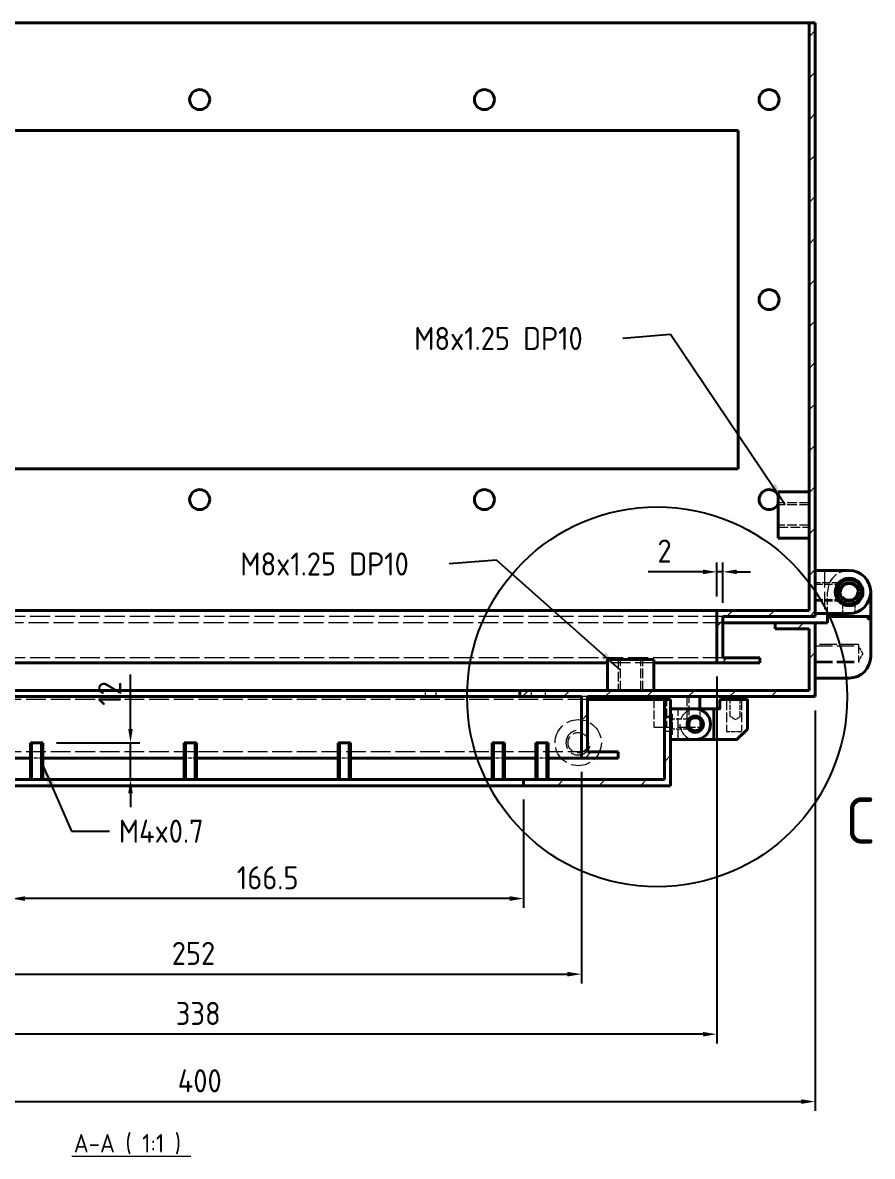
# Model space of a CAD drawing. Header units: millimetres. Extents: x 0 to 2523, y 0 to 1782.
# Drawn here: x 1844.5 to 2120.6, y 456.5 to 825 of the extents above; entities that cross this region are included whole.
import ezdxf

# ---------------------------------------------------------------- set-up
doc = ezdxf.new("R2010")
doc.units = ezdxf.units.MM
doc.header["$LTSCALE"] = 3
doc.linetypes.add('DASHED', pattern=[0.2067, 0.1654, -0.0413])
for name, color, linetype, lineweight in [('가려진 것(ISO)', 2, 'DASHED', 18), ('가시적인 것(ISO)', 3, 'Continuous', 40), ('가시적인 좁은 것(ISO)', 3, 'Continuous', 35), ('기호(ISO)', 5, 'Continuous', 25), ('상세 경계(JIS)', 7, 'Continuous', 25), ('치수(ISO)', 2, 'Continuous', 25), ('해치(ISO)', 7, 'Continuous', 18)]:
    doc.layers.add(name, color=color, linetype=linetype, lineweight=lineweight)
doc.styles.add('부품번호텍스트_PSTEK_POSCO', font='isocp.shx')
doc.styles.add('치수 텍스트_PSTEK_POSCO', font='isocp.shx')
doc.styles.add('텍스트 스타일512', font='isocp.shx')
doc.dimstyles.new('치수_PSTEK_POSCO', dxfattribs={"dimscale": 3, "dimtxt": 2.5, "dimasz": 1.5, "dimexe": 1, "dimexo": 1.5, "dimgap": 1, "dimtad": 1, "dimrnd": 1e-08, "dimdsep": 46, "dimtxsty": '치수 텍스트_PSTEK_POSCO', "dimcen": 0.09, "dimdle": 10, "dimclrd": 7, "dimclre": 7, "dimclrt": 2, "dimadec": 1, "dimazin": 2, "dimtfac": 1, "dimtmove": 0, "dimatfit": 3, "dimfxl": 0, "dimtolj": 1, "dimlwd": -1, "dimlwe": -1, "dimarcsym": 0})
doc.dimstyles.new('치수_PSTEK_POSCO$7', dxfattribs={"dimscale": 3, "dimtxt": 2.5, "dimasz": 2.5, "dimexe": 1, "dimexo": 1.5, "dimgap": 1, "dimtad": 1, "dimrnd": 1e-08, "dimdsep": 46, "dimtxsty": '치수 텍스트_PSTEK_POSCO', "dimcen": 0.09, "dimdle": 10, "dimclrd": 7, "dimclre": 7, "dimclrt": 2, "dimadec": 1, "dimazin": 2, "dimtfac": 1, "dimtmove": 0, "dimatfit": 3, "dimfxl": 0, "dimtolj": 1, "dimlwd": -1, "dimlwe": -1, "dimarcsym": 0})

# ---------------------------------------------------------------- blocks, each defined once
blk = doc.blocks.new('*D37')
at = {"layer": 'Defpoints', "color": 0}
for p in [(2070.05, 646.48), (2070.05, 633.96), (2072.05, 631.96)]:
    blk.add_point(p, dxfattribs=at)
at = {"layer": '치수(ISO)', "color": 7}
for p, q in [((2070.05, 638.46), (2070.05, 649.48)), ((2072.05, 636.46), (2072.05, 649.48)), ((2065.55, 646.48), (2047.78, 646.48)), ((2072.05, 646.48), (2070.05, 646.48)), ((2076.55, 646.48), (2081.05, 646.48))]:
    blk.add_line(p, q, dxfattribs=at)
for points in [[(2065.55, 647.23), (2065.55, 645.73), (2070.05, 646.48)], [(2076.55, 647.23), (2076.55, 645.73), (2072.05, 646.48)]]:
    blk.add_solid(points, dxfattribs=at)
at = {"layer": '치수(ISO)', "color": 2, "insert": (2050.78, 653.23), "char_height": 7.5, "attachment_point": 4, "style": '치수 텍스트_PSTEK_POSCO'}
blk.add_mtext('\\A1;2', dxfattribs=at)
blk = doc.blocks.new('*D96')
at = {"layer": 'Defpoints', "color": 0}
for p in [(1840.8, 576.96), (2007.3, 576.96), (1840.8, 540.3)]:
    blk.add_point(p, dxfattribs=at)
at = {"layer": '치수(ISO)', "color": 7}
for p, q in [((1840.8, 572.46), (1840.8, 537.3)), ((2007.3, 572.46), (2007.3, 537.3)), ((2002.8, 540.3), (1845.3, 540.3))]:
    blk.add_line(p, q, dxfattribs=at)
for points in [[(1845.3, 541.05), (1845.3, 539.55), (1840.8, 540.3)], [(2002.8, 541.05), (2002.8, 539.55), (2007.3, 540.3)]]:
    blk.add_solid(points, dxfattribs=at)
at = {"layer": '치수(ISO)', "color": 2, "insert": (1914.14, 547.05), "char_height": 7.5, "attachment_point": 4, "style": '치수 텍스트_PSTEK_POSCO'}
blk.add_mtext('\\A1;166.5', dxfattribs=at)
blk = doc.blocks.new('*D97')
at = {"layer": 'Defpoints', "color": 0}
for p in [(1774.05, 585.96), (2026.05, 585.96), (2026.05, 515.73)]:
    blk.add_point(p, dxfattribs=at)
at = {"layer": '치수(ISO)', "color": 7}
for p, q in [((1774.05, 581.46), (1774.05, 512.73)), ((2026.05, 581.46), (2026.05, 512.73)), ((1778.55, 515.73), (2021.55, 515.73))]:
    blk.add_line(p, q, dxfattribs=at)
for points in [[(1778.55, 516.48), (1778.55, 514.98), (1774.05, 515.73)], [(2021.55, 516.48), (2021.55, 514.98), (2026.05, 515.73)]]:
    blk.add_solid(points, dxfattribs=at)
at = {"layer": '치수(ISO)', "color": 2, "insert": (1892.98, 522.48), "char_height": 7.5, "attachment_point": 4, "style": '치수 텍스트_PSTEK_POSCO'}
blk.add_mtext('\\A1;252', dxfattribs=at)
blk = doc.blocks.new('*D98')
at = {"layer": 'Defpoints', "color": 0}
for p in [(1732.05, 618.56), (2070.05, 616.96), (1732.05, 496.21)]:
    blk.add_point(p, dxfattribs=at)
at = {"layer": '치수(ISO)', "color": 7}
for p, q in [((1732.05, 614.06), (1732.05, 493.21)), ((2070.05, 612.46), (2070.05, 493.21)), ((2065.55, 496.21), (1736.55, 496.21))]:
    blk.add_line(p, q, dxfattribs=at)
for points in [[(1736.55, 496.96), (1736.55, 495.46), (1732.05, 496.21)], [(2065.55, 496.96), (2065.55, 495.46), (2070.05, 496.21)]]:
    blk.add_solid(points, dxfattribs=at)
at = {"layer": '치수(ISO)', "color": 2, "insert": (1894.3, 502.96), "char_height": 7.5, "attachment_point": 4, "style": '치수 텍스트_PSTEK_POSCO'}
blk.add_mtext('\\A1;338', dxfattribs=at)
blk = doc.blocks.new('*D102')
at = {"layer": 'Defpoints', "color": 0}
for p in [(1702.05, 605.96), (2102.05, 605.96), (2102.05, 474.32)]:
    blk.add_point(p, dxfattribs=at)
at = {"layer": '치수(ISO)', "color": 7}
for p, q in [((1702.05, 601.46), (1702.05, 471.32)), ((2102.05, 601.46), (2102.05, 471.32)), ((1706.55, 474.32), (2097.55, 474.32))]:
    blk.add_line(p, q, dxfattribs=at)
for points in [[(1706.55, 475.07), (1706.55, 473.57), (1702.05, 474.32)], [(2097.55, 475.07), (2097.55, 473.57), (2102.05, 474.32)]]:
    blk.add_solid(points, dxfattribs=at)
at = {"layer": '치수(ISO)', "color": 2, "insert": (1894.92, 481.07), "char_height": 7.5, "attachment_point": 4, "style": '치수 텍스트_PSTEK_POSCO'}
blk.add_mtext('\\A1;400', dxfattribs=at)
blk = doc.blocks.new('*D103')
at = {"layer": 'Defpoints', "color": 0}
for p in [(1851.05, 590.96), (1879.57, 578.96), (1879.58, 578.96)]:
    blk.add_point(p, dxfattribs=at)
at = {"layer": '치수(ISO)', "color": 7}
for p, q in [((1879.57, 595.46), (1879.57, 613.16)), ((1855.55, 590.96), (1882.57, 590.96)), ((1879.57, 578.96), (1879.57, 590.96)), ((1879.57, 574.46), (1879.57, 569.96))]:
    blk.add_line(p, q, dxfattribs=at)
for points in [[(1878.82, 595.46), (1880.32, 595.46), (1879.57, 590.96)], [(1878.82, 574.46), (1880.32, 574.46), (1879.57, 578.96)]]:
    blk.add_solid(points, dxfattribs=at)
at = {"layer": '치수(ISO)', "color": 2, "insert": (1872.82, 602.96), "char_height": 7.5, "attachment_point": 4, "rotation": 90, "style": '치수 텍스트_PSTEK_POSCO'}
blk.add_mtext('\\A1;12', dxfattribs=at)
blk = doc.blocks.new('2dDetail1')
at = {"layer": '상세 경계(JIS)'}
blk.add_circle((683.56, 201.95), 20.58, dxfattribs=at)
at = {"layer": '상세 경계(JIS)', "insert": (703.96, 186.05), "char_height": 5, "attachment_point": 7, "style": '부품번호텍스트_PSTEK_POSCO'}
blk.add_mtext('C', dxfattribs=at)

msp = doc.modelspace()

# ---------------------------------------------------------------- hatches: boundary and pattern name
at = {"layer": '해치(ISO)'}
h = msp.add_hatch(dxfattribs=at)
h.set_pattern_fill('ANSI31', color=256, scale=76.2, style=0)
h.set_pattern_definition([(45, (0, 0), (-6.735192, 6.735192), [])])
h.paths.add_polyline_path([(1715.0479, 629.9589), (1702.0479, 629.9589), (1702.0479, 605.9589), (1772.0479, 605.9589), (1772.0479, 587.9589), (1762.0479, 587.9589), (1762.0479, 585.9589), (1774.0479, 585.9589), (1774.0479, 605.9589), (1842.0479, 605.9589), (1842.0479, 607.9589), (1704.0479, 607.9589), (1704.0479, 627.9589), (1715.0479, 627.9589)])
h.paths.add_polyline_path([(2100.0479, 627.9589), (2100.0479, 607.9589), (2006.0479, 607.9589), (2006.0479, 605.9589), (2026.0479, 605.9589), (2026.0479, 585.9589), (2038.0479, 585.9589), (2038.0479, 587.9589), (2028.0479, 587.9589), (2028.0479, 605.9589), (2102.0479, 605.9589), (2102.0479, 629.9589), (2089.0479, 629.9589), (2089.0479, 627.9589)])
h.paths.add_polyline_path([(1745.0479, 576.9589), (1791.6605, 576.9589), (1792.4779, 576.9589), (1794.7979, 576.9589), (1794.7979, 577.7649), (1794.7979, 578.9589), (1793.5479, 578.9589), (1791.5479, 578.9589), (1747.0479, 578.9589), (1747.0479, 602.9589), (1760.0479, 602.9589), (1760.0479, 604.9589), (1745.0479, 604.9589)])
h.paths.add_polyline_path([(1818.7979, 576.9589), (1821.1179, 576.9589), (1821.9354, 576.9589), (1840.7979, 576.9589), (1840.7979, 578.9589), (1822.0479, 578.9589), (1820.0479, 578.9589), (1818.7979, 578.9589), (1818.7979, 577.7649)])
h.paths.add_polyline_path([(2053.0479, 604.9589), (2053.0479, 578.9589), (2007.2979, 578.9589), (2007.2979, 576.9589), (2055.0479, 576.9589), (2055.0479, 604.9589)])
h.paths.add_polyline_path([(1720.0479, 616.9589), (1734.0479, 616.9589), (1734.0479, 633.9589), (1704.0479, 633.9589), (1704.0479, 824.9589), (1702.0479, 824.9589), (1702.0479, 631.9589), (1732.0479, 631.9589), (1732.0479, 618.5589), (1720.0479, 618.5589)])
h.paths.add_polyline_path([(2070.0479, 616.9589), (2084.0479, 616.9589), (2084.0479, 618.5589), (2072.0479, 618.5589), (2072.0479, 631.9589), (2102.0479, 631.9589), (2102.0479, 824.9589), (2100.0479, 824.9589), (2100.0479, 633.9589), (2070.0479, 633.9589)])

# ---------------------------------------------------------------- linework, layer by layer
at = {"layer": '가려진 것(ISO)', "ltscale": 6.348889}
for p, q in [((2100.0479, 668.9589), (2090.0479, 668.9589)), ((2100.0479, 668.2824), (2090.0479, 668.2824)), ((2100.0479, 661.6354), (2090.0479, 661.6354)), ((2090.0479, 660.9589), (2100.0479, 660.9589)), ((2038.0479, 617.9589), (2038.0479, 607.9589)), ((2038.7244, 607.9589), (2038.7244, 617.9589)), ((2045.3714, 607.9589), (2045.3714, 617.9589)), ((2046.0479, 607.9589), (2046.0479, 617.9589)), ((2053.7244, 605.9589), (2053.7244, 595.9589)), ((2060.3714, 605.9589), (2060.3714, 595.9589)), ((2061.0479, 595.9589), (2061.0479, 605.9589))]:
    msp.add_line(p, q, dxfattribs=at)
at = {"layer": '가려진 것(ISO)', "ltscale": 11.288502}
for p, q in [((2105.0479, 646.9589), (2105.0479, 632.9589)), ((2116.0479, 622.8919), (2102.0479, 622.8919)), ((2102.0479, 622.4589), (2116.0479, 622.4589)), ((2102.0479, 617.4589), (2116.0479, 617.4589)), ((2102.0479, 617.0259), (2116.0479, 617.0259))]:
    msp.add_line(p, q, dxfattribs=at)
at = {"layer": '가려진 것(ISO)', "ltscale": 5.001317}
for p, q in [((2109.9254, 642.8919), (2102.0479, 642.8919)), ((2102.0479, 642.4589), (2109.9254, 642.4589)), ((2102.0479, 637.4589), (2109.9254, 637.4589)), ((2102.0479, 637.0259), (2109.9254, 637.0259))]:
    msp.add_line(p, q, dxfattribs=at)
at = {"layer": '가려진 것(ISO)', "ltscale": 1.024639}
for p, q in [((2109.9254, 642.8919), (2109.9254, 642.4589)), ((2109.9254, 637.4589), (2109.9254, 637.0259))]:
    msp.add_line(p, q, dxfattribs=at)
at = {"layer": '가려진 것(ISO)', "ltscale": 4.444192}
msp.add_line((2106.0479, 632.9589), (2106.0479, 639.9589), dxfattribs=at)
at = {"layer": '가려진 것(ISO)', "ltscale": 2.244838}
msp.add_line((2111.0479, 632.9589), (2111.0479, 636.4948), dxfattribs=at)
at = {"layer": '가려진 것(ISO)', "ltscale": 2.059577}
msp.add_line((2115.0479, 633.2507), (2115.0479, 636.4948), dxfattribs=at)
at = {"layer": '가려진 것(ISO)', "ltscale": 13.05473}
for p, q in [((2072.0479, 631.9589), (1732.0479, 631.9589)), ((2072.0479, 618.5589), (1732.0479, 618.5589))]:
    msp.add_line(p, q, dxfattribs=at)
at = {"layer": '가려진 것(ISO)', "ltscale": 13.0844}
msp.add_line((2072.0479, 629.9589), (1715.0479, 629.9589), dxfattribs=at)
at = {"layer": '가려진 것(ISO)', "ltscale": 5.850043}
msp.add_line((2116.0479, 622.8919), (2116.0479, 617.0259), dxfattribs=at)
at = {"layer": '가려진 것(ISO)', "ltscale": 1.851636}
for q in [(2116.0479, 622.4589), (2116.0479, 617.4589)]:
    msp.add_line((2117.5501, 619.9589), q, dxfattribs=at)
at = {"layer": '가려진 것(ISO)', "ltscale": 12.094824}
msp.add_line((2049.5479, 616.9589), (2034.5479, 616.9589), dxfattribs=at)
at = {"layer": '가려진 것(ISO)', "ltscale": 1.269698}
for p, q in [((1975.2979, 607.9589), (1975.2979, 605.9589)), ((1978.7979, 607.9589), (1978.7979, 605.9589)), ((2009.7979, 607.9589), (2009.7979, 605.9589)), ((2014.2979, 607.9589), (2014.2979, 605.9589)), ((2028.0479, 605.9589), (2026.0479, 605.9589)), ((2053.0479, 599.2089), (2055.0479, 599.2089)), ((2053.0479, 594.7089), (2055.0479, 594.7089))]:
    msp.add_line(p, q, dxfattribs=at)
at = {"layer": '가려진 것(ISO)', "ltscale": 12.901145}
for p, q in [((2028.0479, 604.9589), (1772.0479, 604.9589)), ((2028.0479, 587.9589), (1820.0479, 587.9589))]:
    msp.add_line(p, q, dxfattribs=at)
at = {"layer": '가려진 것(ISO)', "ltscale": 5.71399}
msp.add_line((2049.5479, 604.9589), (2049.5479, 595.9589), dxfattribs=at)
at = {"layer": '가려진 것(ISO)', "ltscale": 0.634799}
msp.add_line((2053.0479, 605.9589), (2053.0479, 604.9589), dxfattribs=at)
at = {"layer": '가려진 것(ISO)', "ltscale": 6.412379}
for p, q in [((2073.2479, 604.7589), (2073.2479, 594.6589)), ((2078.0479, 604.7589), (2078.0479, 594.6589))]:
    msp.add_line(p, q, dxfattribs=at)
at = {"layer": '가려진 것(ISO)', "ltscale": 3.293022}
for p, q in [((2074.3979, 599.5721), (2074.3979, 604.7589)), ((2077.6979, 599.5721), (2077.6979, 604.7589))]:
    msp.add_line(p, q, dxfattribs=at)
at = {"layer": '가려진 것(ISO)', "ltscale": 6.094929}
msp.add_line((2057.5479, 592.1589), (2057.5479, 601.7589), dxfattribs=at)
at = {"layer": '가려진 것(ISO)', "ltscale": 1.787391}
msp.add_line((2064.5479, 601.9589), (2064.5479, 599.1435), dxfattribs=at)
at = {"layer": '가려진 것(ISO)', "ltscale": 0.06339}
for p, q in [((2055.2479, 600.4589), (2055.3479, 600.4589)), ((2055.2479, 593.4589), (2055.3479, 593.4589))]:
    msp.add_line(p, q, dxfattribs=at)
at = {"layer": '가려진 것(ISO)', "ltscale": 3.575683}
for p, q in [((2060.88, 598.6089), (2055.2479, 598.6089)), ((2060.88, 595.3089), (2055.2479, 595.3089))]:
    msp.add_line(p, q, dxfattribs=at)
at = {"layer": '가려진 것(ISO)', "ltscale": 0.952248}
for p, q in [((2055.3479, 597.7589), (2055.3479, 599.2589)), ((2055.3479, 595.4589), (2055.3479, 596.9589))]:
    msp.add_line(p, q, dxfattribs=at)
at = {"layer": '가려진 것(ISO)', "ltscale": 0.12688}
for p, q in [((2055.5479, 599.2589), (2055.3479, 599.2589)), ((2055.5479, 599.227), (2055.3479, 599.227)), ((2055.5479, 599.1313), (2055.3479, 599.1313)), ((2055.5479, 599.0993), (2055.3479, 599.0993)), ((2055.5479, 599.0674), (2055.3479, 599.0674)), ((2055.5479, 599.0355), (2055.3479, 599.0355)), ((2055.5479, 599.0036), (2055.3479, 599.0036)), ((2055.5479, 598.9717), (2055.3479, 598.9717)), ((2055.5479, 598.9079), (2055.3479, 598.9079)), ((2055.5479, 598.8759), (2055.3479, 598.8759)), ((2055.5479, 598.844), (2055.3479, 598.844)), ((2055.5479, 598.8121), (2055.3479, 598.8121)), ((2055.5479, 598.7802), (2055.3479, 598.7802)), ((2055.5479, 598.7483), (2055.3479, 598.7483)), ((2055.5479, 598.7164), (2055.3479, 598.7164)), ((2055.5479, 598.6845), (2055.3479, 598.6845)), ((2055.5479, 598.6525), (2055.3479, 598.6525)), ((2055.5479, 598.6206), (2055.3479, 598.6206)), ((2055.5479, 598.5887), (2055.3479, 598.5887)), ((2055.5479, 598.5568), (2055.3479, 598.5568)), ((2055.5479, 598.5249), (2055.3479, 598.5249)), ((2055.5479, 598.493), (2055.3479, 598.493)), ((2055.5479, 598.461), (2055.3479, 598.461)), ((2055.5479, 598.4291), (2055.3479, 598.4291)), ((2055.5479, 598.3972), (2055.3479, 598.3972)), ((2055.5479, 598.3653), (2055.3479, 598.3653)), ((2055.5479, 598.3334), (2055.3479, 598.3334)), ((2055.5479, 598.3015), (2055.3479, 598.3015)), ((2055.5479, 598.2376), (2055.3479, 598.2376)), ((2055.5479, 598.2057), (2055.3479, 598.2057)), ((2055.5479, 598.1738), (2055.3479, 598.1738)), ((2055.5479, 598.1419), (2055.3479, 598.1419)), ((2055.5479, 598.11), (2055.3479, 598.11)), ((2055.5479, 598.0462), (2055.3479, 598.0462)), ((2055.5479, 598.0142), (2055.3479, 598.0142)), ((2055.5479, 597.9823), (2055.3479, 597.9823)), ((2055.5479, 597.9504), (2055.3479, 597.9504)), ((2055.5479, 597.9185), (2055.3479, 597.9185)), ((2055.5479, 597.8866), (2055.3479, 597.8866)), ((2055.5479, 597.7908), (2055.3479, 597.7908)), ((2055.5479, 597.7589), (2055.3479, 597.7589)), ((2055.5479, 596.9589), (2055.3479, 596.9589)), ((2055.5479, 596.927), (2055.3479, 596.927)), ((2055.5479, 596.8632), (2055.3479, 596.8632)), ((2055.5479, 596.8313), (2055.3479, 596.8313)), ((2055.5479, 596.7674), (2055.3479, 596.7674)), ((2055.5479, 596.7355), (2055.3479, 596.7355)), ((2055.5479, 596.7036), (2055.3479, 596.7036)), ((2055.5479, 596.6717), (2055.3479, 596.6717)), ((2055.5479, 596.6079), (2055.3479, 596.6079)), ((2055.5479, 596.5759), (2055.3479, 596.5759)), ((2055.5479, 596.4802), (2055.3479, 596.4802)), ((2055.5479, 596.4483), (2055.3479, 596.4483)), ((2055.5479, 596.3845), (2055.3479, 596.3845)), ((2055.5479, 596.3525), (2055.3479, 596.3525)), ((2055.5479, 596.3206), (2055.3479, 596.3206)), ((2055.5479, 596.2887), (2055.3479, 596.2887)), ((2055.5479, 596.2249), (2055.3479, 596.2249)), ((2055.5479, 596.193), (2055.3479, 596.193)), ((2055.5479, 596.161), (2055.3479, 596.161)), ((2055.5479, 596.1291), (2055.3479, 596.1291)), ((2055.5479, 596.0972), (2055.3479, 596.0972)), ((2055.5479, 596.0653), (2055.3479, 596.0653)), ((2055.5479, 596.0334), (2055.3479, 596.0334)), ((2055.5479, 596.0015), (2055.3479, 596.0015)), ((2055.5479, 595.9696), (2055.3479, 595.9696)), ((2055.5479, 595.9376), (2055.3479, 595.9376)), ((2055.5479, 595.9057), (2055.3479, 595.9057)), ((2055.5479, 595.8419), (2055.3479, 595.8419)), ((2055.5479, 595.81), (2055.3479, 595.81)), ((2055.5479, 595.7462), (2055.3479, 595.7462)), ((2055.5479, 595.7142), (2055.3479, 595.7142)), ((2055.5479, 595.6823), (2055.3479, 595.6823)), ((2055.5479, 595.6504), (2055.3479, 595.6504)), ((2055.5479, 595.5866), (2055.3479, 595.5866)), ((2055.5479, 595.5547), (2055.3479, 595.5547)), ((2055.5479, 595.4908), (2055.3479, 595.4908)), ((2055.5479, 595.4589), (2055.3479, 595.4589))]:
    msp.add_line(p, q, dxfattribs=at)
at = {"layer": '가려진 것(ISO)', "ltscale": 4.190233}
msp.add_line((2055.5479, 600.2589), (2055.5479, 593.6589), dxfattribs=at)
at = {"layer": '가려진 것(ISO)', "ltscale": 1.983118}
msp.add_line((2064.5479, 599.0826), (2064.5479, 595.9589), dxfattribs=at)
at = {"layer": '가려진 것(ISO)', "ltscale": 1.150204}
for q in [(2074.4949, 599.4006), (2077.6009, 599.4006)]:
    msp.add_line((2076.0479, 598.4675), q, dxfattribs=at)
at = {"layer": '가려진 것(ISO)', "ltscale": 12.477361}
msp.add_line((2049.5479, 595.9589), (2060.5939, 595.9589), dxfattribs=at)
at = {"layer": '가려진 것(ISO)', "ltscale": 5.095638}
msp.add_line((2060.6479, 595.9589), (2064.5479, 595.9589), dxfattribs=at)
at = {"layer": '가려진 것(ISO)', "ltscale": 2.793455}
msp.add_line((2077.8479, 594.4589), (2073.4479, 594.4589), dxfattribs=at)
at = {"layer": '가려진 것(ISO)', "ltscale": 2.539495}
for p, q in [((1851.0479, 585.9589), (1847.0479, 585.9589)), ((1901.0479, 585.9589), (1897.0479, 585.9589)), ((1951.0479, 585.9589), (1947.0479, 585.9589)), ((2001.0479, 585.9589), (1997.0479, 585.9589)), ((2015.2979, 585.9589), (2011.2979, 585.9589))]:
    msp.add_line(p, q, dxfattribs=at)
at = {"layer": '가려진 것(ISO)', "ltscale": 12.665669}
for centre, radius in [((2113.0479, 639.9589), 2.5), ((2025.0479, 590.9589), 7.5)]:
    msp.add_circle(centre, radius, dxfattribs=at)
at = {"layer": '가려진 것(ISO)', "ltscale": 11.225161}
msp.add_circle((2025.0479, 590.9589), 3.3235, dxfattribs=at)
at = {"layer": '가려진 것(ISO)', "ltscale": 1.629141}
msp.add_arc((2087.0479, 669.9589), 3.25, 337.380135, 22.619865, dxfattribs=at)
at = {"layer": '가려진 것(ISO)', "ltscale": 6.980978}
msp.add_arc((2113.0479, 639.9589), 7, 90, 180, dxfattribs=at)
at = {"layer": '가려진 것(ISO)', "ltscale": 0.199359}
for centre, start, end in [((2073.0479, 604.7589), 0, 90), ((2074.1979, 604.7589), 0, 90), ((2077.8979, 604.7589), 90, 180), ((2078.2479, 604.7589), 90, 180), ((2055.2479, 600.6589), 180, 270), ((2057.3479, 601.7589), 0, 90), ((2055.2479, 598.8089), 180, 270), ((2055.3479, 600.2589), 0, 90), ((2055.2479, 595.1089), 90, 180), ((2055.2479, 593.2589), 90, 180), ((2055.3479, 593.6589), 270, 0), ((2073.4479, 594.6589), 180, 270), ((2077.8479, 594.6589), 270, 0), ((2057.3479, 592.1589), 270, 0)]:
    msp.add_arc(centre, 0.2, start, end, dxfattribs=at)
at = {"layer": '가려진 것(ISO)', "ltscale": 12.665669}
msp.add_arc((2063.0479, 596.9589), 5, 90, 270, dxfattribs=at)
at = {"layer": '가려진 것(ISO)', "ltscale": 0.02835}
msp.add_arc((2060.88, 598.8089), 0.2, 292.291883, 305.128991, dxfattribs=at)
at = {"layer": '가려진 것(ISO)', "ltscale": 0.130657}
for centre, start, end in [((2074.5979, 599.5721), 180, 239), ((2077.4979, 599.5721), 301, 0)]:
    msp.add_arc(centre, 0.2, start, end, dxfattribs=at)
at = {"layer": '가려진 것(ISO)', "ltscale": 15.198803}
msp.add_arc((2025.0479, 590.9589), 4, 100, 10, dxfattribs=at)
at = {"layer": '가려진 것(ISO)', "ltscale": 0.028494}
msp.add_arc((2060.88, 595.1089), 0.2, 54.872991, 67.775298, dxfattribs=at)
at = {"layer": '가려진 것(ISO)', "ltscale": 0.359422}
msp.add_open_spline([(2060.7416, 598.264), (2060.679, 598.1534), (2060.6149, 598.0211), (2060.5601, 597.8718)], degree=3, dxfattribs=at)
at = {"layer": '가려진 것(ISO)', "ltscale": 0.0493}
msp.add_open_spline([(2060.88, 598.6089), (2060.9014, 598.6089), (2060.9231, 598.6124), (2060.9476, 598.6206), (2060.9517, 598.6222), (2060.9558, 598.6239)], degree=3, knots=[0, 0, 0, 0, 0.00642098807, 0.00642098807, 0.00775299373, 0.00775299373, 0.00775299373, 0.00775299373], dxfattribs=at)
at = {"layer": '가려진 것(ISO)'}
msp.add_open_spline([(2060.995, 598.6453), (2060.995, 598.6453), (2060.9951, 598.6453), (2060.9951, 598.6453)], degree=3, dxfattribs=at)
at = {"layer": '가려진 것(ISO)', "ltscale": 0.041513}
msp.add_open_spline([(2060.9951, 598.6453), (2061.0038, 598.6515), (2061.0121, 598.6584), (2061.0219, 598.6679), (2061.024, 598.6701), (2061.0271, 598.6735), (2061.0282, 598.6746), (2061.0296, 598.6762), (2061.03, 598.6767), (2061.0306, 598.6773), (2061.0307, 598.6775), (2061.031, 598.6778), (2061.0312, 598.678), (2061.0314, 598.6783), (2061.0315, 598.6784), (2061.0318, 598.6788), (2061.0319, 598.6788), (2061.032, 598.6789), (2061.032, 598.679), (2061.032, 598.679), (2061.0321, 598.679), (2061.0321, 598.679), (2061.0321, 598.679), (2061.0321, 598.679)], degree=3, knots=[0, 0, 0, 0, 0.00320525663, 0.00320525663, 0.00411320261, 0.00411320261, 0.00458526926, 0.00458526926, 0.00476264109, 0.00476264109, 0.00484290345, 0.00484290345, 0.00492400842, 0.00492400842, 0.00500500783, 0.00500500783, 0.00533243333, 0.00533243333, 0.00565204822, 0.00565204822, 0.00630511605, 0.00630511605, 0.00654785653, 0.00654785653, 0.00654785653, 0.00654785653], dxfattribs=at)
at = {"layer": '가려진 것(ISO)', "ltscale": 0.03418}
msp.add_open_spline([(2060.4131, 596.6759), (2060.415, 596.6583), (2060.417, 596.6408), (2060.4193, 596.6233)], degree=3, dxfattribs=at)
at = {"layer": '가려진 것(ISO)', "ltscale": 0.049151}
msp.add_open_spline([(2060.9556, 595.2941), (2060.9355, 595.3023), (2060.9137, 595.3073), (2060.888, 595.3088), (2060.884, 595.3089), (2060.88, 595.3089)], degree=3, knots=[0, 0, 0, 0, 0.00652349054, 0.00652349054, 0.00772823777, 0.00772823777, 0.00772823777, 0.00772823777], dxfattribs=at)
at = {"layer": '가려진 것(ISO)', "ltscale": 0.039993}
msp.add_open_spline([(2061.0321, 595.2388), (2061.0321, 595.2388), (2061.032, 595.2388), (2061.032, 595.2389), (2061.032, 595.2389), (2061.0318, 595.2391), (2061.0318, 595.2392), (2061.0316, 595.2393), (2061.0316, 595.2394), (2061.0314, 595.2396), (2061.0313, 595.2397), (2061.031, 595.2401), (2061.0308, 595.2403), (2061.0299, 595.2413), (2061.0291, 595.2422), (2061.0254, 595.2463), (2061.0222, 595.2496), (2061.0116, 595.2599), (2061.0035, 595.2665), (2060.9951, 595.2725)], degree=3, knots=[0.04577294422, 0.04577294422, 0.04577294422, 0.04577294422, 0.0463265168, 0.0463265168, 0.04685754242, 0.04685754242, 0.04702603739, 0.04702603739, 0.04711051654, 0.04711051654, 0.04719599504, 0.04719599504, 0.04728133379, 0.04728133379, 0.04762550456, 0.04762550456, 0.048972834, 0.048972834, 0.05208123506, 0.05208123506, 0.05208123506, 0.05208123506], dxfattribs=at)
at = {"layer": '가시적인 것(ISO)'}
for p, q in [((1704.0479, 824.9589), (2100.0479, 824.9589)), ((2102.0479, 824.9589), (2100.0479, 824.9589)), ((2100.0479, 824.9589), (2100.0479, 633.9589)), ((2102.0479, 631.9589), (2102.0479, 824.9589)), ((1727.0479, 789.9589), (2077.0479, 789.9589)), ((2077.0479, 789.9589), (2077.0479, 679.9589)), ((2077.0479, 679.9589), (1727.0479, 679.9589)), ((2090.0479, 672.4589), (2090.0479, 657.4589)), ((2100.0479, 672.4589), (2090.0479, 672.4589)), ((2100.0479, 657.4589), (2090.0479, 657.4589)), ((2102.0479, 646.9589), (2113.0479, 646.9589)), ((2120.0479, 639.9589), (2120.0479, 631.9589)), ((2070.0479, 633.9589), (1766.6667, 633.9589)), ((2100.0479, 633.9589), (2070.0479, 633.9589)), ((2070.0479, 633.9589), (2070.0479, 616.9589)), ((2072.0479, 618.5589), (2072.0479, 631.9589)), ((2072.0479, 631.9589), (2102.0479, 631.9589)), ((2113.0479, 632.9589), (2102.0479, 632.9589)), ((2106.0479, 631.9589), (2106.0479, 632.9589)), ((2106.0479, 630.9589), (2106.0479, 631.9589)), ((2120.0479, 631.9589), (2106.0479, 631.9589)), ((2106.0479, 630.9589), (2106.0479, 629.9589)), ((2119.0479, 630.9589), (2120.0479, 631.9589)), ((2120.0479, 631.9589), (2120.0479, 618.9589)), ((2089.0479, 629.9589), (2072.0479, 629.9589)), ((2089.0479, 629.9589), (2089.0479, 627.9589)), ((2102.0479, 629.9589), (2089.0479, 629.9589)), ((2089.0479, 627.9589), (2100.0479, 627.9589)), ((2100.0479, 627.9589), (2100.0479, 607.9589)), ((2102.0479, 605.9589), (2102.0479, 629.9589)), ((2106.0479, 629.9589), (2102.0479, 629.9589)), ((2034.5479, 616.9589), (1771.7979, 616.9589)), ((2049.5479, 617.9589), (2034.5479, 617.9589)), ((2034.5479, 607.9589), (2034.5479, 617.9589)), ((2049.5479, 607.9589), (2049.5479, 617.9589)), ((2070.0479, 616.9589), (2049.5479, 616.9589)), ((2070.0479, 616.9589), (2084.0479, 616.9589)), ((2084.0479, 618.5589), (2072.0479, 618.5589)), ((2084.0479, 616.9589), (2084.0479, 618.5589)), ((2113.0479, 611.9589), (2102.0479, 611.9589)), ((1842.0479, 607.9589), (2006.0479, 607.9589)), ((2100.0479, 607.9589), (2006.0479, 607.9589)), ((2006.0479, 607.9589), (2006.0479, 605.9589)), ((2006.0479, 605.9589), (1842.0479, 605.9589)), ((2006.0479, 605.9589), (2026.0479, 605.9589)), ((2026.0479, 605.9589), (2026.0479, 585.9589)), ((2028.0479, 605.9589), (2102.0479, 605.9589)), ((2028.0479, 587.9589), (2028.0479, 605.9589)), ((2053.0479, 604.9589), (2028.0479, 604.9589)), ((2049.5479, 605.9589), (2049.5479, 604.9589)), ((2053.0479, 604.9589), (2053.0479, 578.9589)), ((2055.0479, 604.9589), (2053.0479, 604.9589)), ((2055.0479, 576.9589), (2055.0479, 604.9589)), ((2064.5479, 605.9589), (2064.5479, 601.9589)), ((2071.0479, 604.7589), (2071.0479, 602.1589)), ((2078.4651, 604.9589), (2071.2479, 604.9589)), ((2079.8479, 604.9589), (2078.4651, 604.9589)), ((2080.0479, 604.7589), (2080.0479, 595.5418)), ((2055.2479, 601.9589), (2063.0479, 601.9589)), ((2068.8479, 601.9589), (2063.0479, 601.9589)), ((2069.2479, 601.9589), (2068.8479, 601.9589)), ((2069.0479, 601.7589), (2069.0479, 593.5418)), ((2070.8479, 601.9589), (2069.2479, 601.9589)), ((2064.5479, 599.1435), (2064.5479, 599.0826)), ((2060.5939, 595.9589), (2060.6479, 595.9589)), ((2069.0479, 592.1589), (2069.0479, 593.5418)), ((2079.9894, 595.4003), (2076.6065, 592.0175)), ((1851.0479, 590.9589), (1847.0479, 590.9589)), ((1847.0479, 578.9589), (1847.0479, 590.9589)), ((1851.0479, 578.9589), (1851.0479, 590.9589)), ((1901.0479, 590.9589), (1897.0479, 590.9589)), ((1897.0479, 578.9589), (1897.0479, 590.9589)), ((1901.0479, 578.9589), (1901.0479, 590.9589)), ((1951.0479, 590.9589), (1947.0479, 590.9589)), ((1947.0479, 578.9589), (1947.0479, 590.9589)), ((1951.0479, 578.9589), (1951.0479, 590.9589)), ((2001.0479, 590.9589), (1997.0479, 590.9589)), ((1997.0479, 578.9589), (1997.0479, 590.9589)), ((2001.0479, 578.9589), (2001.0479, 590.9589)), ((2015.2979, 590.9589), (2011.2979, 590.9589)), ((2011.2979, 578.9589), (2011.2979, 590.9589)), ((2015.2979, 578.9589), (2015.2979, 590.9589)), ((2063.0479, 591.9589), (2055.2479, 591.9589)), ((2063.0479, 591.9589), (2068.8479, 591.9589)), ((2068.8479, 591.9589), (2069.2479, 591.9589)), ((2076.4651, 591.9589), (2069.2479, 591.9589)), ((1847.0479, 585.9589), (1836.7979, 585.9589)), ((1897.0479, 585.9589), (1851.0479, 585.9589)), ((1947.0479, 585.9589), (1901.0479, 585.9589)), ((1997.0479, 585.9589), (1951.0479, 585.9589)), ((2011.2979, 585.9589), (2001.0479, 585.9589)), ((2026.0479, 585.9589), (2015.2979, 585.9589)), ((2026.0479, 585.9589), (2038.0479, 585.9589)), ((2038.0479, 587.9589), (2028.0479, 587.9589)), ((2038.0479, 585.9589), (2038.0479, 587.9589)), ((1840.7979, 578.9589), (2007.2979, 578.9589)), ((2053.0479, 578.9589), (2007.2979, 578.9589)), ((2007.2979, 578.9589), (2007.2979, 576.9589)), ((2007.2979, 576.9589), (1840.7979, 576.9589)), ((2007.2979, 576.9589), (2055.0479, 576.9589))]:
    msp.add_line(p, q, dxfattribs=at)
for centre, radius in [((1902.0479, 799.9589), 3.25), ((1994.5479, 799.9589), 3.25), ((2087.0479, 799.9589), 3.25), ((2087.0479, 734.9589), 3.25), ((1902.0479, 669.9589), 3.25), ((1994.5479, 669.9589), 3.25), ((2113.0479, 639.9589), 4.5), ((2113.0479, 639.9589), 4), ((2113.0479, 639.9589), 3), ((2063.0479, 596.9589), 2.65), ((2063.0479, 596.9589), 2.6), ((2063.0479, 596.9589), 2.1)]:
    msp.add_circle(centre, radius, dxfattribs=at)
for centre, radius, start, end in [((2087.0479, 669.9589), 3.25, 22.619865, 337.380135), ((2113.0479, 639.9589), 7, 270, 90), ((2113.0479, 618.9589), 7, 270, 0), ((2071.2479, 604.7589), 0.2, 90, 180), ((2079.8479, 604.7589), 0.2, 0, 90), ((2055.2479, 601.7589), 0.2, 90, 180), ((2063.0479, 596.9589), 5, 270, 90), ((2069.2479, 601.7589), 0.2, 90, 180), ((2070.8479, 602.1589), 0.2, 270, 0), ((2079.8479, 595.5418), 0.2, 315, 0), ((2055.2479, 592.1589), 0.2, 180, 270), ((2069.2479, 592.1589), 0.2, 180, 270), ((2076.4651, 592.1589), 0.2, 270, 315)]:
    msp.add_arc(centre, radius, start, end, dxfattribs=at)
for points, knots in [([(2060.4134, 597.2446), (2060.4054, 597.1711), (2060.4004, 597.096), (2060.3955, 596.8878), (2060.4028, 596.7525), (2060.4193, 596.6233)], [0, 0, 0, 0, 0.0225601295, 0.0225601295, 0.062516854, 0.062516854, 0.062516854, 0.062516854]), ([(2061.0205, 598.6654), (2061.0029, 598.6445), (2060.9653, 598.5996), (2060.8692, 598.4696), (2060.81, 598.3832), (2060.6779, 598.1532), (2060.6028, 597.9976), (2060.5417, 597.82)], [0, 0, 0, 0, 0.05351917, 0.05351917, 0.107427384, 0.107427384, 0.172783913, 0.172783913, 0.172783913, 0.172783913]), ([(2060.9861, 595.2942), (2061.0029, 595.2734), (2061.0157, 595.2582), (2061.027, 595.2448), (2061.0295, 595.2418), (2061.0315, 595.2395), (2061.0318, 595.2391), (2061.032, 595.2389), (2061.0321, 595.2388), (2061.0321, 595.2388)], [0, 0, 0, 0, 0.0269944178, 0.0269944178, 0.0397526939, 0.0397526939, 0.0445337675, 0.0445337675, 0.0457729442, 0.0457729442, 0.0457729442, 0.0457729442])]:
    msp.add_open_spline(points, degree=3, knots=knots, dxfattribs=at)
for points in [[(2061.031, 598.6777), (2061.0263, 598.6723), (2061.0099, 598.6532), (2060.9838, 598.6208)], [(2060.8799, 595.4351), (2060.9375, 595.3531), (2060.9859, 595.2939), (2061.0114, 595.2633)], [(2060.9861, 595.2942), (2061.0108, 595.2635), (2061.0265, 595.2454), (2061.031, 595.2401)]]:
    msp.add_open_spline(points, degree=3, dxfattribs=at)
at = {"layer": '가시적인 좁은 것(ISO)'}
for p, q in [((1847.4659, 590.9589), (1847.4659, 578.9589)), ((1850.6299, 578.9589), (1850.6299, 590.9589)), ((1897.4659, 590.9589), (1897.4659, 578.9589)), ((1900.6299, 578.9589), (1900.6299, 590.9589)), ((1947.4659, 590.9589), (1947.4659, 578.9589)), ((1950.6299, 578.9589), (1950.6299, 590.9589)), ((1997.4659, 590.9589), (1997.4659, 578.9589)), ((2000.6299, 578.9589), (2000.6299, 590.9589)), ((2011.7159, 590.9589), (2011.7159, 578.9589)), ((2014.8799, 578.9589), (2014.8799, 590.9589))]:
    msp.add_line(p, q, dxfattribs=at)
at = {"layer": '기호(ISO)', "color": 7, "lineweight": 18}
msp.add_line((1860.5191, 456.5283), (1899.1866, 456.5283), dxfattribs=at)

# ---------------------------------------------------------------- block references
at = {"layer": '상세 경계(JIS)', "xscale": 3, "yscale": 3, "zscale": 3}
msp.add_blockref('2dDetail1', (0, 0), dxfattribs=at)

# ---------------------------------------------------------------- texts
at = {"layer": '기호(ISO)', "color": 2, "char_height": 7.5, "width": 64.825388, "attachment_point": 4, "line_spacing_factor": 0.4375, "style": '치수 텍스트_PSTEK_POSCO'}
for insert in [(1971.7555, 722.3185), (1915.2594, 649.0335)]:
    msp.add_mtext('{M8x1.25 DP10}', dxfattribs=dict(at, insert=insert))
at = {"layer": '기호(ISO)', "color": 2, "insert": (1875.7828, 562.1958), "char_height": 7.5, "width": 34.516358, "attachment_point": 4, "style": '치수 텍스트_PSTEK_POSCO'}
msp.add_mtext('{M4x0.7}', dxfattribs=at)
at = {"layer": '기호(ISO)', "color": 7, "insert": (1861.1479, 457.1918), "char_height": 6, "attachment_point": 7, "style": '텍스트 스타일512'}
msp.add_mtext('A-A ( 1:1 )', dxfattribs=at)

# ---------------------------------------------------------------- dimensions: what is measured, and where the dimension line sits
at = {"layer": '치수(ISO)', "color": 7}
dim = msp.add_linear_dim(base=(2070.0479, 646.4816), p1=(2072.0479, 631.9589), p2=(2070.0479, 633.9589), dimstyle='치수_PSTEK_POSCO', override={"dimdec": 2, "dimtp": 0, "dimtm": 0, "dimtdec": 2, "dimtofl": 1, "dimatfit": 1}, dxfattribs=at)
dim.commit()
dim.dimension.update_dxf_attribs({"geometry": '*D37', "text_midpoint": (2052.6031, 646.4816), "dimtype": 160})
for base, p1, p2, angle, override, picture, middle in [((1732.0479, 496.2065), (2070.0479, 616.9589), (1732.0479, 618.5589), 180, {"dimdec": 2, "dimtp": 0, "dimtm": 0, "dimtdec": 2, "dimtofl": 0, "dimatfit": 1}, '*D98', (1901.0479, 496.2065)), ((1879.5676, 578.9589), (1851.0479, 590.9589), (1879.5752, 578.9589), 270, {"dimdec": 2, "dimse2": 1, "dimtp": 0, "dimtm": 0, "dimtdec": 2, "dimtofl": 1, "dimatfit": 1}, '*D103', (1879.5676, 606.5591)), ((2102.0479, 474.3153), (1702.0479, 605.9589), (2102.0479, 605.9589), 180, {"dimdec": 2, "dimtp": 0, "dimtm": 0, "dimtdec": 2, "dimtofl": 0, "dimatfit": 1}, '*D102', (1902.0479, 474.3153)), ((2026.0479, 515.7312), (1774.0479, 585.9589), (2026.0479, 585.9589), 180, {"dimdec": 2, "dimtp": 0, "dimtm": 0, "dimtdec": 2, "dimtofl": 0, "dimatfit": 1}, '*D97', (1900.0479, 515.7312)), ((1840.7979, 540.3024), (2007.2979, 576.9589), (1840.7979, 576.9589), 180, {"dimdec": 2, "dimtp": 0, "dimtm": 0, "dimtdec": 2, "dimtofl": 0, "dimatfit": 1}, '*D96', (1924.0479, 540.3024))]:
    dim = msp.add_linear_dim(base=base, p1=p1, p2=p2, angle=angle, dimstyle='치수_PSTEK_POSCO', override=override, dxfattribs=at)
    dim.commit()
    dim.dimension.update_dxf_attribs({"geometry": picture, "text_midpoint": middle, "dimtype": 160})

# ---------------------------------------------------------------- leaders
at = {"layer": '기호(ISO)', "color": 7, "annotation_type": 0, "has_hookline": 1}
for points, hookline_direction, text_width in [([(2092.3079, 668.2824), (2054.9992, 723.5774), (2039.5808, 722.3185)], 1, 55.5059), ([(2038.7244, 614.5023), (1998.5032, 650.2925), (1983.0848, 649.0335)], 1, 55.5059), ([(1851.0479, 583.5094), (1860.3654, 562.1958), (1872.7828, 562.1958)], 0, 28.5)]:
    msp.add_leader(points, dimstyle='치수_PSTEK_POSCO$7', override={"dimtad": 0}, dxfattribs=dict(at, hookline_direction=hookline_direction, text_width=text_width))

doc.saveas('drawing.dxf')
